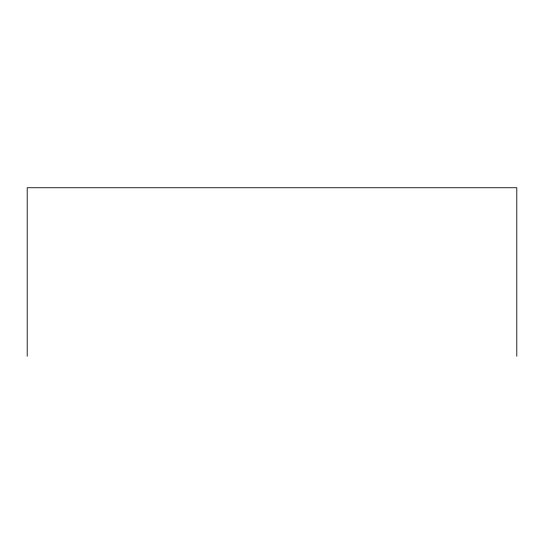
<?xml version="1.0" encoding="UTF-8"?>
<svg xmlns="http://www.w3.org/2000/svg" width="544" height="544" viewBox="0 0 544 544"><rect width="100%" height="100%" fill="white"/><g stroke="black" fill="none" stroke-linecap="round" stroke-linejoin="round"><path stroke-width="0.82" d="M516.8 356.259L516.8 187.741L27.2 187.741L27.2 356.259"/></g></svg>
